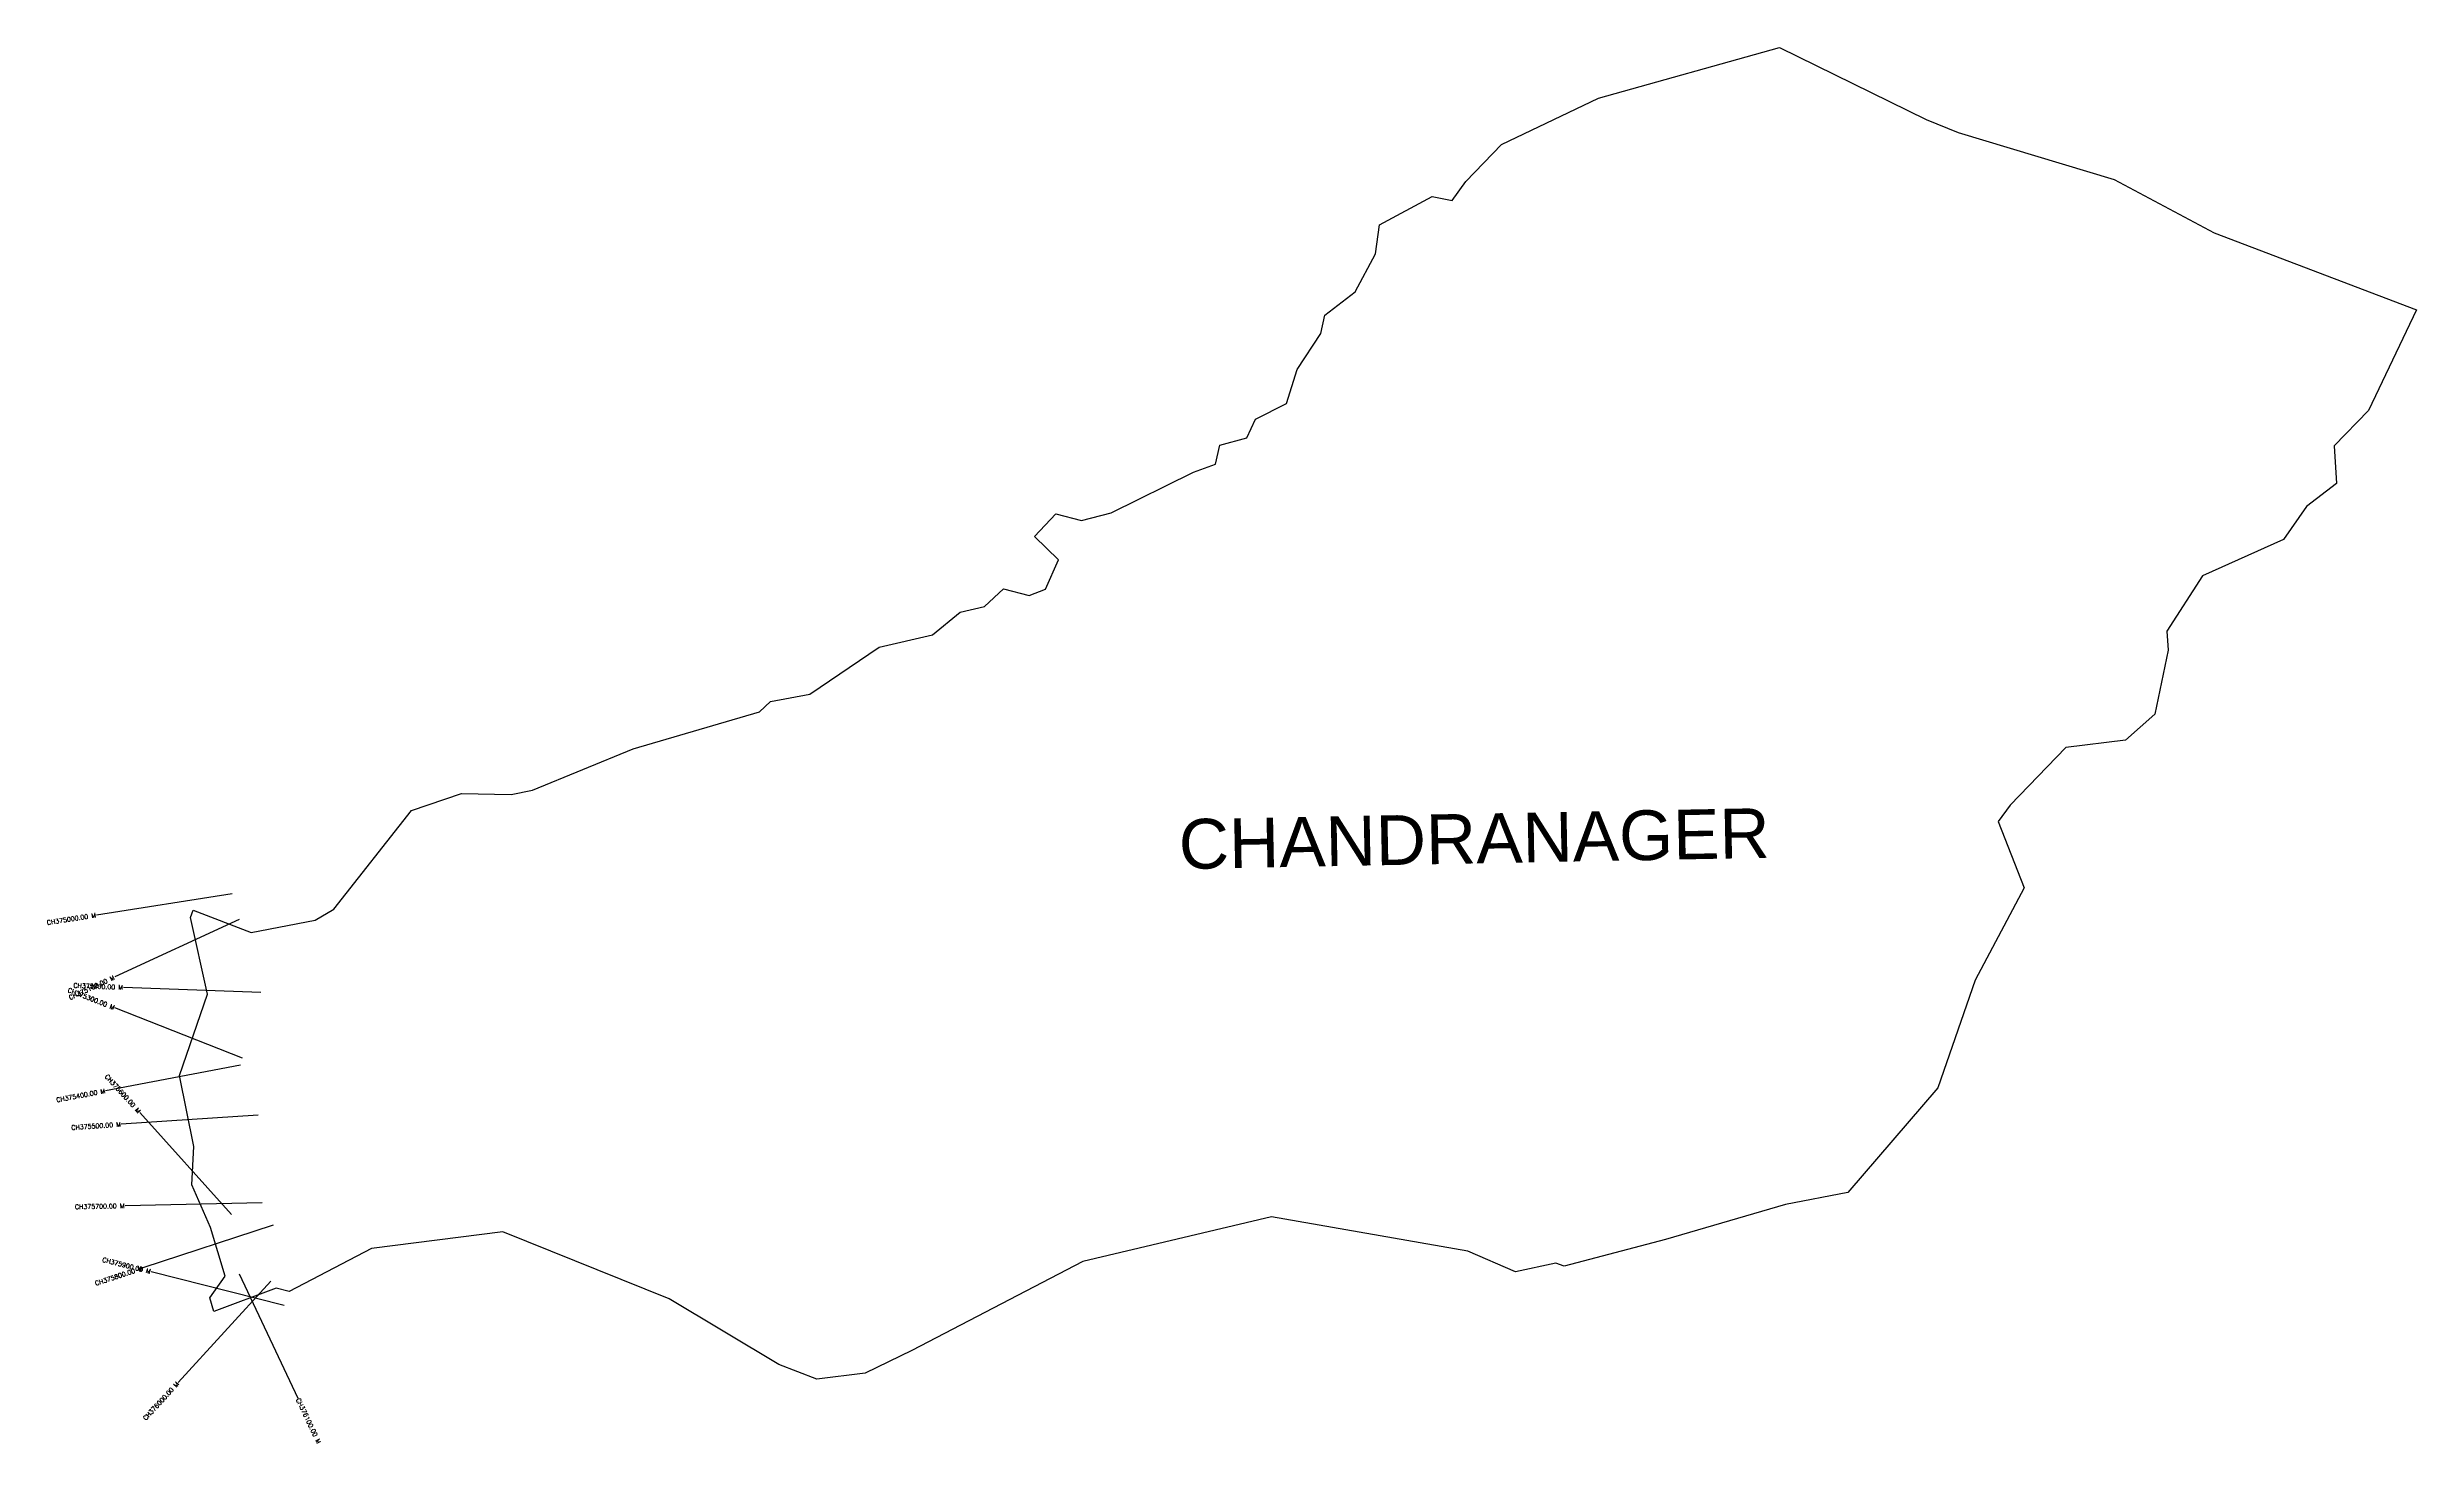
# Model space of a CAD drawing. Header units: metres. Extents: x 301240 to 306417, y 1961132 to 1964183.
import ezdxf
from ezdxf.enums import TextEntityAlignment as Align

# ---------------------------------------------------------------- set-up
doc = ezdxf.new("R2010")
doc.units = ezdxf.units.M
doc.header["$MEASUREMENT"] = 0
for name, color, linetype in [('CS', 134, 'Continuous'), ('CSMark', 6, 'Continuous'), ('VILLAGE NAME', 250, 'Continuous')]:
    doc.layers.add(name, color=color, linetype=linetype)
doc.styles.get("Standard").update_dxf_attribs({"font": 'simplex.shx'})

msp = doc.modelspace()

# ---------------------------------------------------------------- linework, layer by layer
at = {"color": 6, "flags": 128}
for points in [[(304309.7, 1963848.4), (304339.5, 1963890.5), (304417.3, 1963971.4), (304629.6, 1964072.2), (305024.7, 1964183.3), (305345.6, 1964026.1), (305415.6, 1963997.1), (305755.9, 1963894.8), (305974.4, 1963778.2), (306417.1, 1963609.6), (306312.3, 1963389.9), (306237.2, 1963312.9), (306242, 1963230.5), (306176.4, 1963180), (306126.3, 1963107.7), (305949.3, 1963028.7), (305871.1, 1962907.6), (305873.9, 1962866), (305844.8, 1962726.3), (305780.6, 1962669.6), (305650.4, 1962653.1), (305529.1, 1962527.4), (305503, 1962491.8), (305559.6, 1962346.8), (305452.1, 1962145), (305370.8, 1961909.6), (305173.9, 1961681.1), (305038.3, 1961654.6), (304775.6, 1961578.3), (304554.4, 1961519.7), (304535.9, 1961526.7), (304447.8, 1961507.5), (304343.8, 1961552.5), (303914.9, 1961627.8), (303502.8, 1961530), (303128.9, 1961335.9), (303026.5, 1961285.9), (302920.9, 1961273.1), (302838.4, 1961305.1), (302598.4, 1961448.3), (302234.7, 1961594.8), (301947.7, 1961558.9), (301768, 1961464.4), (301739.9, 1961471.7), (301603.1, 1961421.3), (301594.5, 1961451.1), (301628.1, 1961498.5), (301596, 1961604.7), (301555.3, 1961697.6), (301560, 1961781.2), (301528.5, 1961936.9), (301589.9, 1962114.1), (301552.3, 1962282.3), (301558.5, 1962298.3), (301685.3, 1962249.5), (301825, 1962276.3), (301865.9, 1962299.8), (302035.1, 1962515.6), (302144.8, 1962552.8), (302253.5, 1962550.4), (302299.7, 1962560.3), (302519.7, 1962650.8), (302795.6, 1962731.2), (302819.9, 1962754.1), (302906.2, 1962770.3), (303057.7, 1962872.5), (303173.6, 1962899.5), (303234.4, 1962948.9), (303287.5, 1962961.4), (303328.8, 1963000.5), (303385.1, 1962985.4), (303420.8, 1962999.5), (303449.3, 1963063.4), (303396.8, 1963114.4), (303443.2, 1963164.4), (303499.4, 1963149.7), (303564.5, 1963166.4), (303744.1, 1963255), (303792.7, 1963272.6), (303801.5, 1963314.2), (303860.6, 1963330.3), (303879.7, 1963371.1), (303947.2, 1963405.4), (303970.8, 1963479.1), (304022.5, 1963558.2), (304031.5, 1963598.5), (304097.6, 1963648.8), (304142.2, 1963732.5), (304151, 1963795.9), (304265.6, 1963857.6)], [(304265.6, 1963857.6), (304309.7, 1963848.4)]]:
    msp.add_lwpolyline(points, dxfattribs=at)
at = {"layer": 'CS'}
for p, q in [((301643.2, 1962333.5), (301346.8, 1962287.4)), ((301659.1, 1962277.8), (301386.8, 1962152)), ((301666.1, 1961974.9), (301386.8, 1962084.3)), ((301705.8, 1962117.7), (301406, 1962129.2)), ((301661.5, 1961959.5), (301366.8, 1961903.3)), ((301700.6, 1961850.2), (301401.3, 1961830)), ((301642.4, 1961633.1), (301441.4, 1961855.8)), ((301709.4, 1961658.3), (301409.4, 1961651.9)), ((301733.3, 1961609.7), (301448.2, 1961516.1)), ((301757.1, 1961434.3), (301466.3, 1961507.7)), ((301728.3, 1961487), (301525.3, 1961266.1)), ((301658.6, 1961503), (301786.8, 1961231.8))]:
    msp.add_line(p, q, dxfattribs=at)

# ---------------------------------------------------------------- texts
at = {"layer": 'CSMark'}
for s, rotation, p in [('CH375000.00 M', 8.8508, (301345.8, 1962287.2)), ('CH375100.00 M', 24.8122, (301385.9, 1962151.5)), ('CH375200.00 M', 357.7953, (301405, 1962129.2)), ('CH375300.00 M', 338.5983, (301385.9, 1962084.7)), ('CH375600.00 M', 312.0533, (301440.8, 1961856.6)), ('CH375400.00 M', 10.7918, (301365.8, 1961903.1)), ('CH375500.00 M', 3.8582, (301400.3, 1961830)), ('CH375700.00 M', 1.2111, (301408.4, 1961651.9)), ('CH375800.00 M', 18.1692, (301447.3, 1961515.8)), ('CH375900.00 M', 345.8221, (301465.3, 1961508)), ('CH376000.00 M', 47.4238, (301524.7, 1961265.3))]:
    msp.add_text(s, height=10, rotation=rotation, dxfattribs=at).set_placement(p, align=Align.MIDDLE_RIGHT)
msp.add_text('CH376100.00 M', height=10, rotation=295.2884, dxfattribs=at).set_placement((301787.2, 1961230.9), align=Align.MIDDLE_LEFT)
at = {"layer": 'VILLAGE NAME', "insert": (303711.1, 1962496.4), "char_height": 108.748, "attachment_point": 1, "rotation": 1.1028}
msp.add_mtext_dynamic_manual_height_columns('{\\fArial|b0|i0|c0|p34;CHANDRANAGER}', width=1571.314, gutter_width=543.7, heights=[0], dxfattribs=at)

doc.saveas('drawing.dxf')
